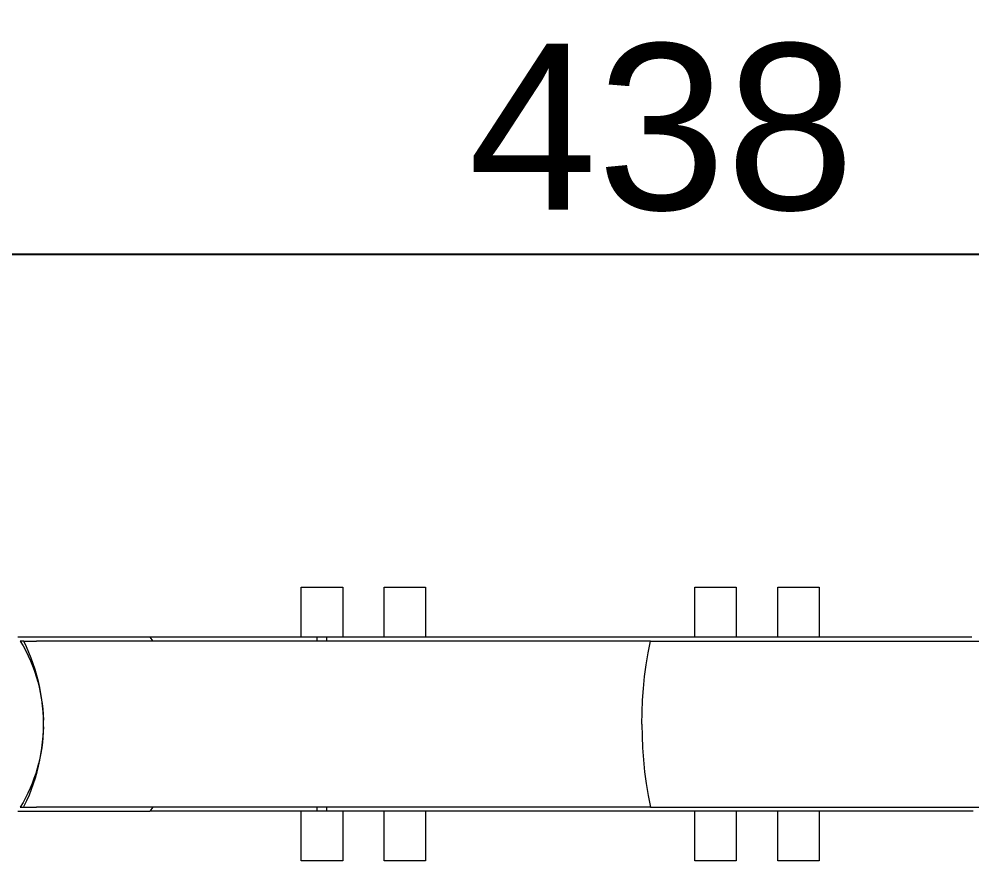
# Model space of a CAD drawing. Header units: millimetres. Extents: x -209 to 4251, y 50 to 3279.
# Drawn here: x 1314.3 to 1544.3, y 1649.4 to 1852.4 of the extents above; entities that cross this region are included whole.
import ezdxf

# ---------------------------------------------------------------- set-up
doc = ezdxf.new("R2010")
doc.units = ezdxf.units.MM
doc.layers.add('ZANO_R', color=7, linetype='Continuous', lineweight=0)
doc.layers.add('ZANO_W', color=1, linetype='Continuous', lineweight=0)
doc.styles.get("Standard").update_dxf_attribs({"font": 'ARIALUNI.TTF'})
doc.dimstyles.new('pl i ang', dxfattribs={"dimtxt": 50, "dimasz": 50, "dimexe": 1.25, "dimexo": 0.625, "dimgap": 10, "dimtad": 1, "dimtoh": 1, "dimtxsty": 'Standard', "dimcen": 2.5, "dimclrd": 1, "dimclre": 1, "dimclrt": 1, "dimadec": 0, "dimazin": 0, "dimtfac": 1, "dimtmove": 0, "dimatfit": 3, "dimfxl": 1, "dimarcsym": 1})

# ---------------------------------------------------------------- blocks, each defined once
blk = doc.blocks.new('*D428')
at = {"layer": 'ZANO_W', "color": 1, "lineweight": -2}
for p, q in [((1250.37, 1738.06), (1250.37, 1805.74)), ((1688.33, 1738.06), (1688.33, 1805.74)), ((1290.37, 1795.74), (1648.33, 1795.74))]:
    blk.add_line(p, q, dxfattribs=at)
at = {"layer": 'ZANO_W', "color": 1}
for points in [[(1290.37, 1802.41), (1290.37, 1789.07), (1250.37, 1795.74)], [(1648.33, 1789.07), (1648.33, 1802.41), (1688.33, 1795.74)]]:
    blk.add_solid(points, dxfattribs=at)
at = {"layer": 'ZANO_W', "color": 1, "insert": (1469.35, 1826.18), "char_height": 40, "attachment_point": 5}
blk.add_mtext('438', dxfattribs=at)

msp = doc.modelspace()

# ---------------------------------------------------------------- linework, layer by layer
at = {"layer": 'ZANO_R'}
for p, q in [((1382.4, 1715.36), (1392.4, 1715.36)), ((1382.4, 1703.36), (1382.4, 1715.36)), ((1392.4, 1715.36), (1392.4, 1703.36)), ((1402.4, 1715.36), (1412.4, 1715.36)), ((1402.4, 1703.36), (1402.4, 1715.36)), ((1412.4, 1715.36), (1412.4, 1703.36)), ((1477.4, 1715.36), (1487.4, 1715.36)), ((1477.4, 1703.36), (1477.4, 1715.36)), ((1487.4, 1715.36), (1487.4, 1703.36)), ((1497.4, 1715.36), (1507.4, 1715.36)), ((1497.4, 1703.36), (1497.4, 1715.36)), ((1507.4, 1715.36), (1507.4, 1703.36)), ((1345.87, 1703.36), (1313.97, 1703.36)), ((1314.58, 1702.36), (1315.26, 1701.21)), ((1315.41, 1702.36), (1314.58, 1702.36)), ((1315.41, 1702.36), (1318.5, 1702.36)), ((1316.06, 1701.03), (1315.41, 1702.36)), ((1342.75, 1702.36), (1318.5, 1702.36)), ((1466.66, 1702.36), (1342.75, 1702.36)), ((1544.27, 1703.36), (1345.87, 1703.36)), ((1345.87, 1703.36), (1346.54, 1702.36)), ((1386.24, 1702.36), (1386.24, 1703.36)), ((1388.51, 1703.36), (1388.51, 1702.36)), ((1466.11, 1699.54), (1466.66, 1702.36)), ((1466.66, 1702.36), (1644.38, 1702.36)), ((1315.26, 1701.21), (1315.89, 1700.03)), ((1315.89, 1700.03), (1316.48, 1698.83)), ((1316.66, 1699.67), (1316.06, 1701.03)), ((1316.48, 1698.83), (1317.03, 1697.61)), ((1317.21, 1698.3), (1316.66, 1699.67)), ((1317.03, 1697.61), (1317.54, 1696.38)), ((1317.72, 1696.91), (1317.21, 1698.3)), ((1465.65, 1696.7), (1466.11, 1699.54)), ((1317.54, 1696.38), (1318, 1695.12)), ((1318.18, 1695.5), (1317.72, 1696.91)), ((1318, 1695.12), (1318.42, 1693.86)), ((1318.6, 1694.08), (1318.18, 1695.5)), ((1465.27, 1693.85), (1465.65, 1696.7)), ((1318.42, 1693.86), (1318.8, 1692.57)), ((1318.96, 1692.64), (1318.6, 1694.08)), ((1464.97, 1690.98), (1465.27, 1693.85)), ((1318.8, 1692.57), (1319.13, 1691.28)), ((1319.28, 1691.19), (1318.96, 1692.64)), ((1319.13, 1691.28), (1319.41, 1689.97)), ((1319.55, 1689.74), (1319.28, 1691.19)), ((1464.77, 1688.11), (1464.97, 1690.98)), ((1319.41, 1689.97), (1319.65, 1688.66)), ((1319.77, 1688.27), (1319.55, 1689.74)), ((1319.65, 1688.66), (1319.85, 1687.34)), ((1319.94, 1686.8), (1319.77, 1688.27)), ((1319.85, 1687.34), (1320, 1686.01)), ((1320.07, 1685.32), (1319.94, 1686.8)), ((1320, 1686.01), (1320.1, 1684.68)), ((1464.65, 1685.24), (1464.77, 1688.11)), ((1320.14, 1683.84), (1320.07, 1685.32)), ((1320.1, 1684.68), (1320.15, 1683.34)), ((1320.16, 1682.36), (1320.14, 1683.84)), ((1464.62, 1682.36), (1464.65, 1685.24)), ((1320.16, 1681.71), (1320.12, 1680.43)), ((1320.14, 1680.9), (1320.16, 1682.36)), ((1320.15, 1681.38), (1320.15, 1681.39)), ((1320.16, 1682.36), (1320.16, 1682.36)), ((1464.62, 1682.36), (1464.65, 1679.48)), ((1320.04, 1679.16), (1319.91, 1677.9)), ((1319.95, 1677.99), (1320.07, 1679.44)), ((1320.12, 1680.43), (1320.04, 1679.16)), ((1320.07, 1679.44), (1320.14, 1680.9)), ((1464.65, 1679.48), (1464.77, 1676.61)), ((1319.91, 1677.9), (1319.74, 1676.64)), ((1319.79, 1676.54), (1319.95, 1677.99)), ((1319.54, 1675.38), (1319.29, 1674.13)), ((1319.31, 1673.66), (1319.57, 1675.1)), ((1319.74, 1676.64), (1319.54, 1675.38)), ((1319.57, 1675.1), (1319.79, 1676.54)), ((1464.77, 1676.61), (1464.97, 1673.74)), ((1318.64, 1670.82), (1319, 1672.24)), ((1318.99, 1672.89), (1318.66, 1671.66)), ((1319.29, 1674.13), (1318.99, 1672.89)), ((1319, 1672.24), (1319.31, 1673.66)), ((1464.97, 1673.74), (1465.27, 1670.88)), ((1318.29, 1670.45), (1317.88, 1669.24)), ((1318.24, 1669.42), (1318.64, 1670.82)), ((1318.66, 1671.66), (1318.29, 1670.45)), ((1465.27, 1670.88), (1465.65, 1668.02)), ((1317.42, 1668.05), (1316.93, 1666.88)), ((1317.3, 1666.66), (1317.79, 1668.03)), ((1317.88, 1669.24), (1317.42, 1668.05)), ((1317.79, 1668.03), (1318.24, 1669.42)), ((1465.65, 1668.02), (1466.11, 1665.18)), ((1316.4, 1665.72), (1315.83, 1664.58)), ((1316.18, 1663.96), (1316.76, 1665.3)), ((1316.93, 1666.88), (1316.4, 1665.72)), ((1316.76, 1665.3), (1317.3, 1666.66)), ((1466.11, 1665.18), (1466.66, 1662.36)), ((1315.23, 1663.46), (1314.58, 1662.36)), ((1315.83, 1664.58), (1315.23, 1663.46)), ((1315.55, 1662.65), (1316.18, 1663.96)), ((1313.97, 1661.36), (1345.87, 1661.36)), ((1314.58, 1662.36), (1315.41, 1662.36)), ((1315.41, 1662.36), (1315.55, 1662.65)), ((1315.41, 1662.36), (1318.5, 1662.36)), ((1342.75, 1662.36), (1318.5, 1662.36)), ((1466.66, 1662.36), (1342.75, 1662.36)), ((1346.54, 1662.36), (1345.87, 1661.36)), ((1544.55, 1661.36), (1345.87, 1661.36)), ((1382.4, 1649.36), (1382.4, 1661.36)), ((1386.24, 1661.36), (1386.24, 1662.36)), ((1388.51, 1662.36), (1388.51, 1661.36)), ((1392.4, 1661.36), (1392.4, 1649.36)), ((1402.4, 1649.36), (1402.4, 1661.36)), ((1412.4, 1661.36), (1412.4, 1649.36)), ((1466.66, 1662.36), (1644.38, 1662.36)), ((1477.4, 1649.36), (1477.4, 1661.36)), ((1487.4, 1661.36), (1487.4, 1649.36)), ((1497.4, 1649.36), (1497.4, 1661.36)), ((1507.4, 1661.36), (1507.4, 1649.36)), ((1392.4, 1649.36), (1382.4, 1649.36)), ((1412.4, 1649.36), (1402.4, 1649.36)), ((1487.4, 1649.36), (1477.4, 1649.36)), ((1507.4, 1649.36), (1497.4, 1649.36))]:
    msp.add_line(p, q, dxfattribs=at)

# ---------------------------------------------------------------- dimensions: what is measured, and where the dimension line sits
at = {"layer": 'ZANO_W'}
dim = msp.add_linear_dim(base=(1688.33, 1795.74), p1=(1250.37, 1728.06), p2=(1688.33, 1728.06), dimstyle='pl i ang', override={"dimtxt": 40, "dimasz": 40, "dimexe": 10, "dimexo": 10, "dimtoh": 0, "dimdec": 0, "dimtdec": 0, "dimtmove": 1}, dxfattribs=at)
dim.commit()
dim.dimension.update_dxf_attribs({"geometry": '*D428', "text_midpoint": (1469.35, 1826.18)})

doc.saveas('drawing.dxf')
